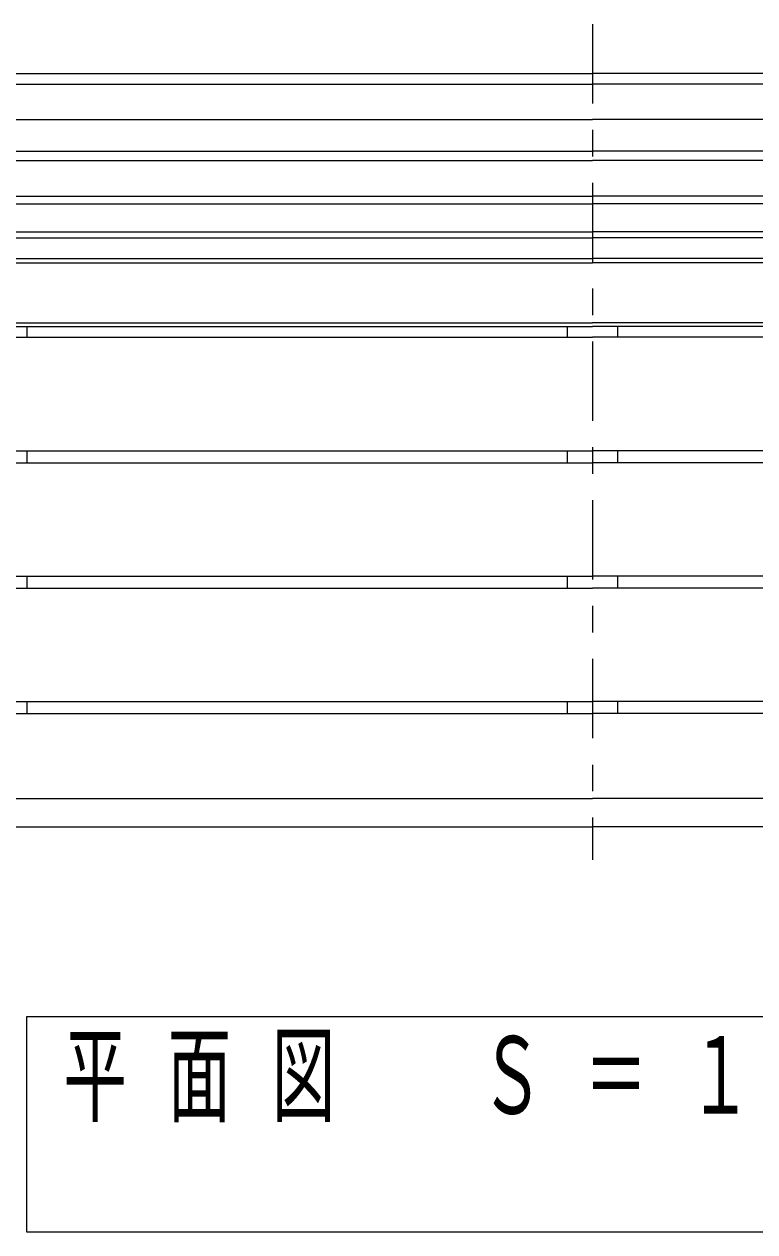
# Model space of a CAD drawing. Units: millimetres on the paper, scale 1:20. Extents: x -385 to 0, y 0 to 267.
# Drawn here: x -279.91 to -252.29, y 181.12 to 226.79 of the extents above; entities that cross this region are included whole.
import ezdxf

# ---------------------------------------------------------------- set-up
doc = ezdxf.new("R2010")
doc.units = ezdxf.units.MM
doc.linetypes.add('USER2', pattern=[6, 3, -1, 1, -1])
doc.layers.add('1_20', color=7, linetype='Continuous', lineweight=25)
doc.styles.add('ＭＳ ゴシック', font='')
doc.styles.get('ＭＳ ゴシック').set_extended_font_data('MS Gothic')

msp = doc.modelspace()

# ---------------------------------------------------------------- linework, layer by layer
at = {"layer": '1_20', "linetype": 'USER2', "lineweight": 13}
msp.add_line((-258.425, 226.787), (-258.425, 195.19), dxfattribs=at)
at = {"layer": '1_20', "color": 40}
for p, q in [((-288.175, 224.916), (-258.425, 224.916)), ((-228.675, 224.916), (-258.425, 224.916)), ((-288.175, 221.979), (-258.425, 221.979)), ((-228.675, 221.979), (-258.425, 221.979)), ((-288.175, 220.287), (-258.425, 220.287)), ((-228.675, 220.287), (-258.425, 220.287)), ((-288.175, 218.935), (-258.425, 218.935)), ((-228.675, 218.935), (-258.425, 218.935)), ((-288.175, 217.931), (-258.425, 217.931)), ((-228.675, 217.931), (-258.425, 217.931)), ((-288.175, 215.359), (-258.425, 215.359)), ((-228.675, 215.359), (-258.425, 215.359)), ((-288.175, 214.949), (-258.425, 214.949)), ((-228.675, 214.949), (-258.425, 214.949)), ((-288.175, 210.659), (-258.425, 210.659)), ((-228.675, 210.659), (-258.425, 210.659)), ((-288.175, 210.205), (-258.425, 210.205)), ((-228.675, 210.205), (-258.425, 210.205)), ((-288.175, 205.916), (-258.425, 205.916)), ((-228.675, 205.916), (-258.425, 205.916)), ((-288.175, 205.462), (-258.425, 205.462)), ((-228.675, 205.462), (-258.425, 205.462)), ((-288.175, 201.172), (-258.425, 201.172)), ((-228.675, 201.172), (-258.425, 201.172)), ((-288.175, 200.718), (-258.425, 200.718)), ((-228.675, 200.718), (-258.425, 200.718)), ((-288.175, 196.434), (-258.425, 196.434)), ((-228.675, 196.434), (-258.425, 196.434))]:
    msp.add_line(p, q, dxfattribs=at)
at = {"layer": '1_20', "color": 12, "lineweight": 13}
for p, q in [((-288.175, 224.512), (-258.425, 224.512)), ((-228.675, 224.512), (-258.425, 224.512)), ((-288.175, 223.184), (-258.425, 223.184)), ((-228.675, 223.184), (-258.425, 223.184)), ((-288.175, 221.633), (-258.425, 221.633)), ((-228.675, 221.633), (-258.425, 221.633)), ((-288.175, 219.995), (-258.425, 219.995)), ((-228.675, 219.995), (-258.425, 219.995)), ((-288.175, 218.703), (-258.425, 218.703)), ((-228.675, 218.703), (-258.425, 218.703)), ((-288.175, 217.756), (-258.425, 217.756)), ((-228.675, 217.756), (-258.425, 217.756)), ((-288.175, 215.497), (-258.425, 215.497)), ((-228.675, 215.497), (-258.425, 215.497)), ((-288.175, 197.503), (-258.425, 197.503)), ((-228.675, 197.503), (-258.425, 197.503))]:
    msp.add_line(p, q, dxfattribs=at)
at = {"layer": '1_20'}
for p, q in [((-279.8, 214.949), (-279.8, 215.359)), ((-259.375, 214.949), (-259.375, 215.359)), ((-257.475, 214.949), (-257.475, 215.359)), ((-279.8, 210.205), (-279.8, 210.659)), ((-259.375, 210.205), (-259.375, 210.659)), ((-257.475, 210.205), (-257.475, 210.659)), ((-279.8, 205.462), (-279.8, 205.916)), ((-259.375, 205.462), (-259.375, 205.916)), ((-257.475, 205.462), (-257.475, 205.916)), ((-279.8, 200.718), (-279.8, 201.172)), ((-259.375, 200.718), (-259.375, 201.172)), ((-257.475, 200.718), (-257.475, 201.172))]:
    msp.add_line(p, q, dxfattribs=at)
at = {"layer": '1_20', "lineweight": 13}
for p, q in [((-279.825, 189.257), (-279.825, 181.123)), ((-237.025, 189.257), (-279.825, 189.257)), ((-279.825, 181.123), (-237.025, 181.123))]:
    msp.add_line(p, q, dxfattribs=at)

# ---------------------------------------------------------------- texts
at = {"layer": '1_20', "insert": (-278.425, 188.523), "char_height": 2.933, "attachment_point": 1, "style": 'ＭＳ ゴシック'}
msp.add_mtext('\\T1.64;\\W0.6;平面図\u3000Ｓ＝１／２０', dxfattribs=at)

doc.saveas('drawing.dxf')
